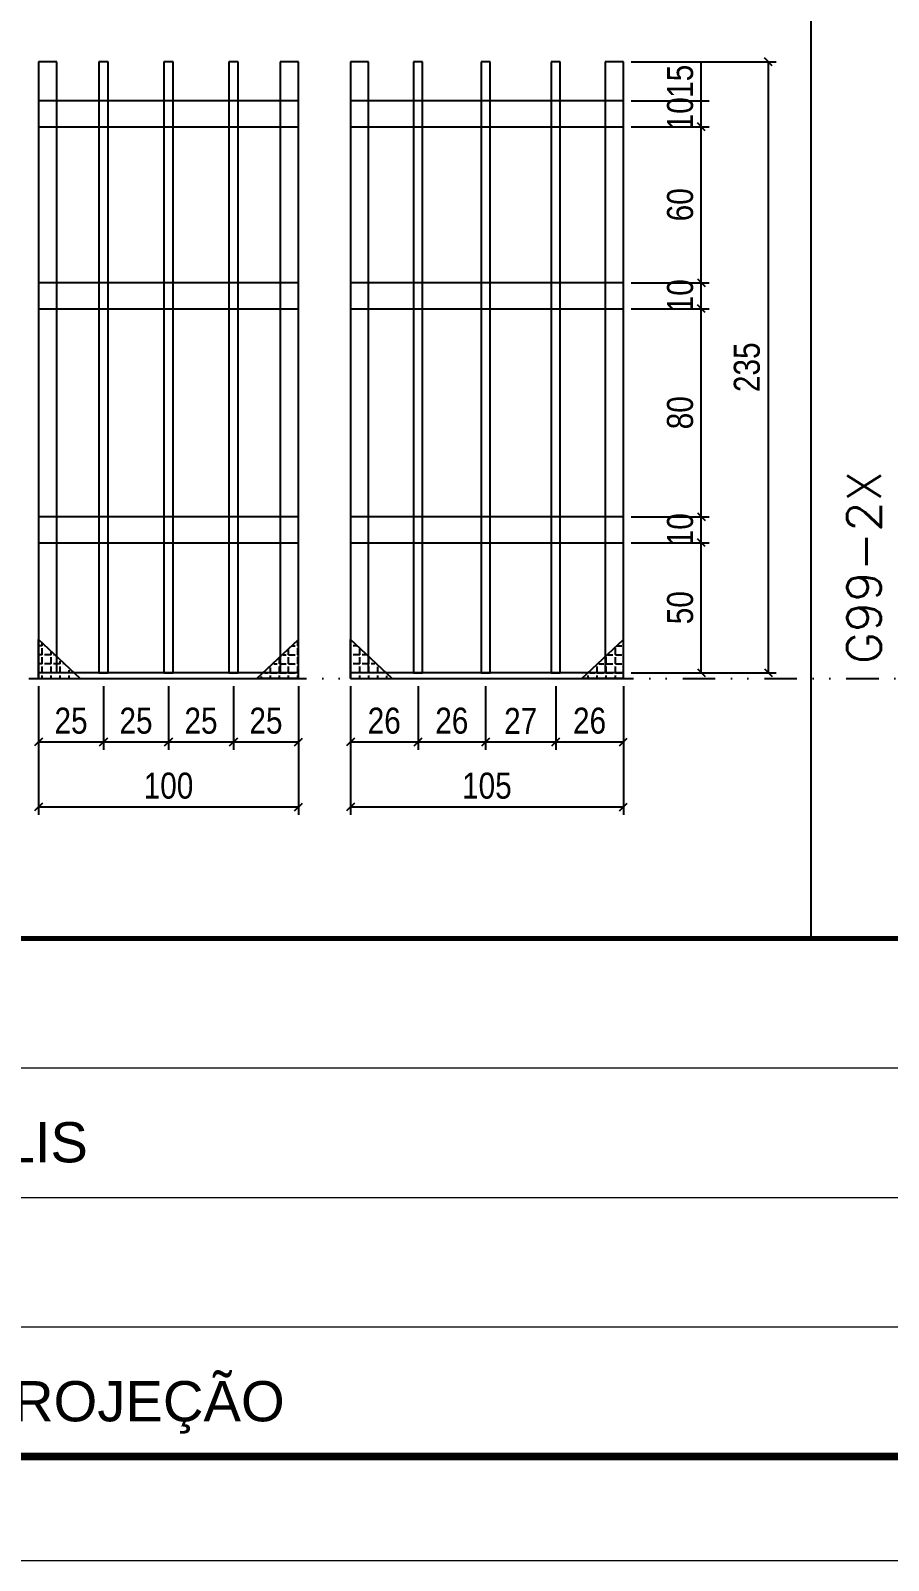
# Model space of a CAD drawing. Header units: millimetres. Extents: x 1945 to 8225, y 304 to 15137.
# Drawn here: x 2775 to 3105, y 304 to 893 of the extents above; entities that cross this region are included whole.
import ezdxf

# ---------------------------------------------------------------- set-up
doc = ezdxf.new("R2010")
doc.units = ezdxf.units.MM
for name, pattern in [('CONTINUO', [0]), ('DASHED', [0.75, 0.5, -0.25]), ('DIVIDE2', [0.625, 0.25, -0.125, 0, -0.125, 0, -0.125])]:
    doc.linetypes.add(name, pattern=pattern)
for name, color, linetype in [('00 - FELIPE', 2, 'Continuous'), ('COTA', 241, 'Continuous'), ('Nível', 160, 'Continuous'), ('SARR_2.2x10', 60, 'Continuous'), ('SARR_2.2x7', 40, 'Continuous'), ('SARR_3.5x7', 81, 'Continuous'), ('Texto Nível', 251, 'Continuous')]:
    doc.layers.add(name, color=color, linetype=linetype)
for name, color, linetype, lineweight in [('Folhas', 255, 'Continuous', 9), ('SARRAFO DE PRESSAO', 251, 'DASHED', 9), ('Texto Seção', 7, 'Continuous', 15)]:
    doc.layers.add(name, color=color, linetype=linetype, lineweight=lineweight)
doc.styles.add('ARIAL', font='arial.ttf')
doc.styles.add('COTA TECNICA', font='techl___.ttf', dxfattribs={"height": 10})
doc.styles.add('REGUA-120', font='ROMANS.shx', dxfattribs={"height": 15})
doc.dimstyles.new('PAINEL', dxfattribs={"dimtxt": 10, "dimasz": 3, "dimexe": 3, "dimexo": 3, "dimgap": 3, "dimtad": 1, "dimdec": 1, "dimzin": 12, "dimdsep": 46, "dimtxsty": 'COTA TECNICA', "dimblk1": 'OBLIQUE', "dimblk2": 'OBLIQUE', "dimsah": 1, "dimcen": 0.9, "dimclrd": 4, "dimclre": 4, "dimclrt": 240, "dimadec": 1, "dimazin": 3, "dimtfac": 1, "dimtdec": 1, "dimtmove": 0, "dimatfit": 3, "dimfxl": 1, "dimtolj": 1, "dimtzin": 12, "dimarcsym": 0})
doc.dimstyles.new('PAINEL-NOVA', dxfattribs={"dimtxt": 10, "dimasz": 3, "dimexe": 3, "dimexo": 3, "dimgap": 3, "dimtad": 1, "dimdec": 1, "dimzin": 12, "dimdsep": 46, "dimtxsty": 'COTA TECNICA', "dimblk1": 'OBLIQUE', "dimblk2": 'OBLIQUE', "dimsah": 1, "dimcen": 0.9, "dimclrd": 4, "dimclre": 4, "dimclrt": 240, "dimadec": 1, "dimazin": 3, "dimtfac": 1, "dimtdec": 1, "dimtix": 1, "dimtmove": 0, "dimatfit": 3, "dimfxl": 1, "dimtolj": 1, "dimtzin": 12, "dimarcsym": 0})
pattern_1 = [(0, (33507.324, 9366.3574), (0, 3.4925), [2.54, -0.9525]), (90, (33507.324, 9366.3574), (-3.4925, 2e-16), [2.54, -0.9525])]

# ---------------------------------------------------------------- blocks, each defined once
blk = doc.blocks.new('9999999999')
at = {"color": 30, "linetype": 'CONTINUO'}
for p, q in [((98564.56, 34379.64), (99583.98, 34379.64)), ((98564.56, 34329.83), (99487.98, 34329.83)), ((98564.56, 34280.02), (99487.98, 34280.02))]:
    blk.add_line(p, q, dxfattribs=at)
at = {"color": 30, "linetype": 'CONTINUO', "const_width": 2}
blk.add_lwpolyline([(99583.98, 34230.21), (99583.98, 34414.45, 0.414214), (99568.98, 34429.45), (98228.98, 34429.45, 0.414214), (98213.98, 34414.45), (98213.98, 34245.21, 0.414214), (98228.98, 34230.21), (99583.98, 34230.21)], format="xyb", dxfattribs=at)
at = {"layer": 'Folhas'}
blk.add_lwpolyline([(98138.98, 34190.21), (99623.98, 34190.21), (99623.98, 35240.21), (98138.98, 35240.21)], close=True, dxfattribs=at)
at = {"layer": 'Folhas', "color": 30, "const_width": 3}
blk.add_lwpolyline([(98213.98, 34230.21), (99583.98, 34230.21), (99583.98, 35200.21), (98213.98, 35200.21)], close=True, dxfattribs=at)
at = {"color": 7, "linetype": 'Continuous', "ltscale": 5, "style": 'ARIAL'}
for s, p in [('INDIANOPOLIS', (98837.68, 34343.32)), ('PILARES - PROJEÇÃO', (98837.68, 34243.7))]:
    blk.add_text(s, height=15.4829, dxfattribs=at).set_placement(p)
blk = doc.blocks.new('_Oblique')
at = {"color": 0, "linetype": 'ByBlock', "lineweight": -2}
blk.add_line((-0.5, -0.5), (0.5, 0.5), dxfattribs=at)
blk = doc.blocks.new('*D1790')
at = {"layer": 'COTA', "color": 4, "linetype": 'Continuous', "lineweight": -2, "ltscale": 30, "transparency": 16777216}
for p, q in [((2778.4, 640.49), (2778.4, 591.06)), ((2878.4, 640.49), (2878.4, 591.06)), ((2778.4, 594.06), (2878.4, 594.06))]:
    blk.add_line(p, q, dxfattribs=at)
at = {"layer": 'Defpoints', "color": 0, "linetype": 'Continuous', "ltscale": 30, "transparency": 16777216}
for p in [(2778.4, 643.49), (2878.4, 643.49), (2878.4, 594.06)]:
    blk.add_point(p, dxfattribs=at)
at = {"layer": 'COTA', "color": 4, "linetype": 'Continuous', "lineweight": -2, "ltscale": 30, "transparency": 16777216, "xscale": 3, "yscale": 3, "zscale": 3, "rotation": 180}
blk.add_blockref('_Oblique', (2778.4, 594.06), dxfattribs=at)
at = {"layer": 'COTA', "color": 4, "linetype": 'Continuous', "lineweight": -2, "ltscale": 30, "transparency": 16777216, "xscale": 3, "yscale": 3, "zscale": 3}
blk.add_blockref('_Oblique', (2878.4, 594.06), dxfattribs=at)
at = {"layer": 'COTA', "color": 240, "linetype": 'Continuous', "ltscale": 30, "transparency": 16777216, "insert": (2828.4, 602.17), "char_height": 10, "attachment_point": 5, "style": 'COTA TECNICA'}
blk.add_mtext('\\A1;100', dxfattribs=at)
blk = doc.blocks.new('*D1791')
at = {"layer": 'COTA', "color": 4, "linetype": 'Continuous', "lineweight": -2, "ltscale": 30, "transparency": 16777216}
for p, q in [((2778.4, 640.49), (2778.4, 616.06)), ((2803.4, 640.49), (2803.4, 616.06)), ((2778.4, 619.06), (2803.4, 619.06))]:
    blk.add_line(p, q, dxfattribs=at)
at = {"layer": 'Defpoints', "color": 0, "linetype": 'Continuous', "ltscale": 30, "transparency": 16777216}
for p in [(2778.4, 643.49), (2803.4, 643.49), (2803.4, 619.06)]:
    blk.add_point(p, dxfattribs=at)
at = {"layer": 'COTA', "color": 4, "linetype": 'Continuous', "lineweight": -2, "ltscale": 30, "transparency": 16777216, "xscale": 3, "yscale": 3, "zscale": 3, "rotation": 180}
blk.add_blockref('_Oblique', (2778.4, 619.06), dxfattribs=at)
at = {"layer": 'COTA', "color": 4, "linetype": 'Continuous', "lineweight": -2, "ltscale": 30, "transparency": 16777216, "xscale": 3, "yscale": 3, "zscale": 3}
blk.add_blockref('_Oblique', (2803.4, 619.06), dxfattribs=at)
at = {"layer": 'COTA', "color": 240, "linetype": 'Continuous', "ltscale": 30, "transparency": 16777216, "insert": (2790.9, 627.17), "char_height": 10, "attachment_point": 5, "style": 'COTA TECNICA'}
blk.add_mtext('\\A1;25', dxfattribs=at)
blk = doc.blocks.new('*D1792')
at = {"layer": 'COTA', "color": 4, "linetype": 'Continuous', "lineweight": -2, "ltscale": 30, "transparency": 16777216}
for p, q in [((2803.4, 640.49), (2803.4, 616.06)), ((2828.4, 640.49), (2828.4, 616.06)), ((2803.4, 619.06), (2828.4, 619.06))]:
    blk.add_line(p, q, dxfattribs=at)
at = {"layer": 'Defpoints', "color": 0, "linetype": 'Continuous', "ltscale": 30, "transparency": 16777216}
for p in [(2803.4, 643.49), (2828.4, 643.49), (2828.4, 619.06)]:
    blk.add_point(p, dxfattribs=at)
at = {"layer": 'COTA', "color": 4, "linetype": 'Continuous', "lineweight": -2, "ltscale": 30, "transparency": 16777216, "xscale": 3, "yscale": 3, "zscale": 3, "rotation": 180}
blk.add_blockref('_Oblique', (2803.4, 619.06), dxfattribs=at)
at = {"layer": 'COTA', "color": 4, "linetype": 'Continuous', "lineweight": -2, "ltscale": 30, "transparency": 16777216, "xscale": 3, "yscale": 3, "zscale": 3}
blk.add_blockref('_Oblique', (2828.4, 619.06), dxfattribs=at)
at = {"layer": 'COTA', "color": 240, "linetype": 'Continuous', "ltscale": 30, "transparency": 16777216, "insert": (2815.9, 627.17), "char_height": 10, "attachment_point": 5, "style": 'COTA TECNICA'}
blk.add_mtext('\\A1;25', dxfattribs=at)
blk = doc.blocks.new('*D1793')
at = {"layer": 'COTA', "color": 4, "linetype": 'Continuous', "lineweight": -2, "ltscale": 30, "transparency": 16777216}
for p, q in [((2828.4, 640.49), (2828.4, 616.06)), ((2853.4, 640.49), (2853.4, 616.06)), ((2828.4, 619.06), (2853.4, 619.06))]:
    blk.add_line(p, q, dxfattribs=at)
at = {"layer": 'Defpoints', "color": 0, "linetype": 'Continuous', "ltscale": 30, "transparency": 16777216}
for p in [(2828.4, 643.49), (2853.4, 643.49), (2853.4, 619.06)]:
    blk.add_point(p, dxfattribs=at)
at = {"layer": 'COTA', "color": 4, "linetype": 'Continuous', "lineweight": -2, "ltscale": 30, "transparency": 16777216, "xscale": 3, "yscale": 3, "zscale": 3, "rotation": 180}
blk.add_blockref('_Oblique', (2828.4, 619.06), dxfattribs=at)
at = {"layer": 'COTA', "color": 4, "linetype": 'Continuous', "lineweight": -2, "ltscale": 30, "transparency": 16777216, "xscale": 3, "yscale": 3, "zscale": 3}
blk.add_blockref('_Oblique', (2853.4, 619.06), dxfattribs=at)
at = {"layer": 'COTA', "color": 240, "linetype": 'Continuous', "ltscale": 30, "transparency": 16777216, "insert": (2840.9, 627.17), "char_height": 10, "attachment_point": 5, "style": 'COTA TECNICA'}
blk.add_mtext('\\A1;25', dxfattribs=at)
blk = doc.blocks.new('*D1794')
at = {"layer": 'COTA', "color": 4, "linetype": 'Continuous', "lineweight": -2, "ltscale": 30, "transparency": 16777216}
for p, q in [((2853.4, 640.49), (2853.4, 616.06)), ((2878.4, 640.49), (2878.4, 616.06)), ((2853.4, 619.06), (2878.4, 619.06))]:
    blk.add_line(p, q, dxfattribs=at)
at = {"layer": 'Defpoints', "color": 0, "linetype": 'Continuous', "ltscale": 30, "transparency": 16777216}
for p in [(2853.4, 643.49), (2878.4, 643.49), (2878.4, 619.06)]:
    blk.add_point(p, dxfattribs=at)
at = {"layer": 'COTA', "color": 4, "linetype": 'Continuous', "lineweight": -2, "ltscale": 30, "transparency": 16777216, "xscale": 3, "yscale": 3, "zscale": 3, "rotation": 180}
blk.add_blockref('_Oblique', (2853.4, 619.06), dxfattribs=at)
at = {"layer": 'COTA', "color": 4, "linetype": 'Continuous', "lineweight": -2, "ltscale": 30, "transparency": 16777216, "xscale": 3, "yscale": 3, "zscale": 3}
blk.add_blockref('_Oblique', (2878.4, 619.06), dxfattribs=at)
at = {"layer": 'COTA', "color": 240, "linetype": 'Continuous', "ltscale": 30, "transparency": 16777216, "insert": (2865.9, 627.17), "char_height": 10, "attachment_point": 5, "style": 'COTA TECNICA'}
blk.add_mtext('\\A1;25', dxfattribs=at)
blk = doc.blocks.new('*D1795')
at = {"layer": 'COTA', "color": 4, "linetype": 'Continuous', "lineweight": -2, "ltscale": 30, "transparency": 16777216}
for p, q in [((3006.4, 695.69), (3036.4, 695.69)), ((3033.4, 645.69), (3033.4, 695.69)), ((3006.4, 645.69), (3036.4, 645.69))]:
    blk.add_line(p, q, dxfattribs=at)
at = {"layer": 'Defpoints', "color": 0, "linetype": 'Continuous', "ltscale": 30, "transparency": 16777216}
for p in [(3003.4, 695.69), (3033.4, 695.69), (3003.4, 645.69)]:
    blk.add_point(p, dxfattribs=at)
at = {"layer": 'COTA', "color": 4, "linetype": 'Continuous', "lineweight": -2, "ltscale": 30, "transparency": 16777216, "xscale": 3, "yscale": 3, "zscale": 3}
for p, rotation in [((3033.4, 695.69), 90), ((3033.4, 645.69), 270)]:
    blk.add_blockref('_Oblique', p, dxfattribs=dict(at, rotation=rotation))
at = {"layer": 'COTA', "color": 240, "linetype": 'Continuous', "ltscale": 30, "transparency": 16777216, "insert": (3025.29, 670.69), "char_height": 10, "attachment_point": 5, "rotation": 90, "style": 'COTA TECNICA'}
blk.add_mtext('\\A1;50', dxfattribs=at)
blk = doc.blocks.new('*D1796')
at = {"layer": 'COTA', "color": 4, "linetype": 'Continuous', "lineweight": -2, "ltscale": 30, "transparency": 16777216}
for p, q in [((3006.4, 705.69), (3036.4, 705.69)), ((3033.4, 695.69), (3033.4, 705.69)), ((3006.4, 695.69), (3036.4, 695.69))]:
    blk.add_line(p, q, dxfattribs=at)
at = {"layer": 'Defpoints', "color": 0, "linetype": 'Continuous', "ltscale": 30, "transparency": 16777216}
for p in [(3003.4, 705.69), (3033.4, 705.69), (3003.4, 695.69)]:
    blk.add_point(p, dxfattribs=at)
at = {"layer": 'COTA', "color": 240, "linetype": 'Continuous', "ltscale": 30, "transparency": 16777216, "insert": (3025.29, 700.69), "char_height": 10, "attachment_point": 5, "rotation": 90, "style": 'COTA TECNICA'}
blk.add_mtext('\\A1;10', dxfattribs=at)
blk = doc.blocks.new('*D1797')
at = {"layer": 'COTA', "color": 4, "linetype": 'Continuous', "lineweight": -2, "ltscale": 30, "transparency": 16777216}
for p, q in [((3006.4, 785.69), (3036.4, 785.69)), ((3033.4, 705.69), (3033.4, 785.69)), ((3006.4, 705.69), (3036.4, 705.69))]:
    blk.add_line(p, q, dxfattribs=at)
at = {"layer": 'Defpoints', "color": 0, "linetype": 'Continuous', "ltscale": 30, "transparency": 16777216}
for p in [(3003.4, 785.69), (3033.4, 785.69), (3003.4, 705.69)]:
    blk.add_point(p, dxfattribs=at)
at = {"layer": 'COTA', "color": 4, "linetype": 'Continuous', "lineweight": -2, "ltscale": 30, "transparency": 16777216, "xscale": 3, "yscale": 3, "zscale": 3}
for p, rotation in [((3033.4, 785.69), 90), ((3033.4, 705.69), 270)]:
    blk.add_blockref('_Oblique', p, dxfattribs=dict(at, rotation=rotation))
at = {"layer": 'COTA', "color": 240, "linetype": 'Continuous', "ltscale": 30, "transparency": 16777216, "insert": (3025.27, 745.69), "char_height": 10, "attachment_point": 5, "rotation": 90, "style": 'COTA TECNICA'}
blk.add_mtext('\\A1;80', dxfattribs=at)
blk = doc.blocks.new('*D1798')
at = {"layer": 'COTA', "color": 4, "linetype": 'Continuous', "lineweight": -2, "ltscale": 30, "transparency": 16777216}
for p, q in [((3006.4, 795.69), (3036.4, 795.69)), ((3033.4, 785.69), (3033.4, 795.69)), ((3006.4, 785.69), (3036.4, 785.69))]:
    blk.add_line(p, q, dxfattribs=at)
at = {"layer": 'Defpoints', "color": 0, "linetype": 'Continuous', "ltscale": 30, "transparency": 16777216}
for p in [(3003.4, 795.69), (3033.4, 795.69), (3003.4, 785.69)]:
    blk.add_point(p, dxfattribs=at)
at = {"layer": 'COTA', "color": 240, "linetype": 'Continuous', "ltscale": 30, "transparency": 16777216, "insert": (3025.29, 790.69), "char_height": 10, "attachment_point": 5, "rotation": 90, "style": 'COTA TECNICA'}
blk.add_mtext('\\A1;10', dxfattribs=at)
blk = doc.blocks.new('*D1799')
at = {"layer": 'COTA', "color": 4, "linetype": 'Continuous', "lineweight": -2, "ltscale": 30, "transparency": 16777216}
for p, q in [((3006.4, 855.69), (3036.4, 855.69)), ((3033.4, 795.69), (3033.4, 855.69)), ((3006.4, 795.69), (3036.4, 795.69))]:
    blk.add_line(p, q, dxfattribs=at)
at = {"layer": 'Defpoints', "color": 0, "linetype": 'Continuous', "ltscale": 30, "transparency": 16777216}
for p in [(3003.4, 855.69), (3033.4, 855.69), (3003.4, 795.69)]:
    blk.add_point(p, dxfattribs=at)
at = {"layer": 'COTA', "color": 4, "linetype": 'Continuous', "lineweight": -2, "ltscale": 30, "transparency": 16777216, "xscale": 3, "yscale": 3, "zscale": 3}
for p, rotation in [((3033.4, 855.69), 90), ((3033.4, 795.69), 270)]:
    blk.add_blockref('_Oblique', p, dxfattribs=dict(at, rotation=rotation))
at = {"layer": 'COTA', "color": 240, "linetype": 'Continuous', "ltscale": 30, "transparency": 16777216, "insert": (3025.29, 825.69), "char_height": 10, "attachment_point": 5, "rotation": 90, "style": 'COTA TECNICA'}
blk.add_mtext('\\A1;60', dxfattribs=at)
blk = doc.blocks.new('*D1800')
at = {"layer": 'COTA', "color": 4, "linetype": 'Continuous', "lineweight": -2, "ltscale": 30, "transparency": 16777216}
for p, q in [((3006.4, 865.69), (3036.4, 865.69)), ((3033.4, 855.69), (3033.4, 865.69)), ((3006.4, 855.69), (3036.4, 855.69))]:
    blk.add_line(p, q, dxfattribs=at)
at = {"layer": 'Defpoints', "color": 0, "linetype": 'Continuous', "ltscale": 30, "transparency": 16777216}
for p in [(3003.4, 865.69), (3033.4, 865.69), (3003.4, 855.69)]:
    blk.add_point(p, dxfattribs=at)
at = {"layer": 'COTA', "color": 240, "linetype": 'Continuous', "ltscale": 30, "transparency": 16777216, "insert": (3025.29, 860.69), "char_height": 10, "attachment_point": 5, "rotation": 90, "style": 'COTA TECNICA'}
blk.add_mtext('\\A1;10', dxfattribs=at)
blk = doc.blocks.new('*D1801')
at = {"layer": 'COTA', "color": 4, "linetype": 'Continuous', "lineweight": -2, "ltscale": 30, "transparency": 16777216}
for p, q in [((3006.4, 880.69), (3036.4, 880.69)), ((3033.4, 865.69), (3033.4, 880.69)), ((3006.4, 865.69), (3036.4, 865.69))]:
    blk.add_line(p, q, dxfattribs=at)
at = {"layer": 'Defpoints', "color": 0, "linetype": 'Continuous', "ltscale": 30, "transparency": 16777216}
for p in [(3003.4, 880.69), (3033.4, 880.69), (3003.4, 865.69)]:
    blk.add_point(p, dxfattribs=at)
at = {"layer": 'COTA', "color": 240, "linetype": 'Continuous', "ltscale": 30, "transparency": 16777216, "insert": (3025.29, 873.19), "char_height": 10, "attachment_point": 5, "rotation": 90, "style": 'COTA TECNICA'}
blk.add_mtext('\\A1;15', dxfattribs=at)
blk = doc.blocks.new('*D1802')
at = {"layer": 'COTA', "color": 4, "linetype": 'Continuous', "lineweight": -2, "ltscale": 30, "transparency": 16777216}
for p, q in [((2898.4, 640.49), (2898.4, 591.06)), ((3003.4, 640.49), (3003.4, 591.06)), ((2898.4, 594.06), (3003.4, 594.06))]:
    blk.add_line(p, q, dxfattribs=at)
at = {"layer": 'Defpoints', "color": 0, "linetype": 'Continuous', "ltscale": 30, "transparency": 16777216}
for p in [(2898.4, 643.49), (3003.4, 643.49), (3003.4, 594.06)]:
    blk.add_point(p, dxfattribs=at)
at = {"layer": 'COTA', "color": 4, "linetype": 'Continuous', "lineweight": -2, "ltscale": 30, "transparency": 16777216, "xscale": 3, "yscale": 3, "zscale": 3, "rotation": 180}
blk.add_blockref('_Oblique', (2898.4, 594.06), dxfattribs=at)
at = {"layer": 'COTA', "color": 4, "linetype": 'Continuous', "lineweight": -2, "ltscale": 30, "transparency": 16777216, "xscale": 3, "yscale": 3, "zscale": 3}
blk.add_blockref('_Oblique', (3003.4, 594.06), dxfattribs=at)
at = {"layer": 'COTA', "color": 240, "linetype": 'Continuous', "ltscale": 30, "transparency": 16777216, "insert": (2950.9, 602.17), "char_height": 10, "attachment_point": 5, "style": 'COTA TECNICA'}
blk.add_mtext('\\A1;105', dxfattribs=at)
blk = doc.blocks.new('*D1803')
at = {"layer": 'COTA', "color": 4, "linetype": 'Continuous', "lineweight": -2, "ltscale": 30, "transparency": 16777216}
for p, q in [((2898.4, 640.49), (2898.4, 616.06)), ((2924.4, 640.49), (2924.4, 616.06)), ((2898.4, 619.06), (2924.4, 619.06))]:
    blk.add_line(p, q, dxfattribs=at)
at = {"layer": 'Defpoints', "color": 0, "linetype": 'Continuous', "ltscale": 30, "transparency": 16777216}
for p in [(2898.4, 643.49), (2924.4, 643.49), (2924.4, 619.06)]:
    blk.add_point(p, dxfattribs=at)
at = {"layer": 'COTA', "color": 4, "linetype": 'Continuous', "lineweight": -2, "ltscale": 30, "transparency": 16777216, "xscale": 3, "yscale": 3, "zscale": 3, "rotation": 180}
blk.add_blockref('_Oblique', (2898.4, 619.06), dxfattribs=at)
at = {"layer": 'COTA', "color": 4, "linetype": 'Continuous', "lineweight": -2, "ltscale": 30, "transparency": 16777216, "xscale": 3, "yscale": 3, "zscale": 3}
blk.add_blockref('_Oblique', (2924.4, 619.06), dxfattribs=at)
at = {"layer": 'COTA', "color": 240, "linetype": 'Continuous', "ltscale": 30, "transparency": 16777216, "insert": (2911.4, 627.17), "char_height": 10, "attachment_point": 5, "style": 'COTA TECNICA'}
blk.add_mtext('\\A1;26', dxfattribs=at)
blk = doc.blocks.new('*D1804')
at = {"layer": 'COTA', "color": 4, "linetype": 'Continuous', "lineweight": -2, "ltscale": 30, "transparency": 16777216}
for p, q in [((2924.4, 640.49), (2924.4, 616.06)), ((2950.4, 640.49), (2950.4, 616.06)), ((2924.4, 619.06), (2950.4, 619.06))]:
    blk.add_line(p, q, dxfattribs=at)
at = {"layer": 'Defpoints', "color": 0, "linetype": 'Continuous', "ltscale": 30, "transparency": 16777216}
for p in [(2924.4, 643.49), (2950.4, 643.49), (2950.4, 619.06)]:
    blk.add_point(p, dxfattribs=at)
at = {"layer": 'COTA', "color": 4, "linetype": 'Continuous', "lineweight": -2, "ltscale": 30, "transparency": 16777216, "xscale": 3, "yscale": 3, "zscale": 3, "rotation": 180}
blk.add_blockref('_Oblique', (2924.4, 619.06), dxfattribs=at)
at = {"layer": 'COTA', "color": 4, "linetype": 'Continuous', "lineweight": -2, "ltscale": 30, "transparency": 16777216, "xscale": 3, "yscale": 3, "zscale": 3}
blk.add_blockref('_Oblique', (2950.4, 619.06), dxfattribs=at)
at = {"layer": 'COTA', "color": 240, "linetype": 'Continuous', "ltscale": 30, "transparency": 16777216, "insert": (2937.4, 627.17), "char_height": 10, "attachment_point": 5, "style": 'COTA TECNICA'}
blk.add_mtext('\\A1;26', dxfattribs=at)
blk = doc.blocks.new('*D1805')
at = {"layer": 'COTA', "color": 4, "linetype": 'Continuous', "lineweight": -2, "ltscale": 30, "transparency": 16777216}
for p, q in [((2950.4, 640.49), (2950.4, 616.06)), ((2977.4, 640.49), (2977.4, 616.06)), ((2950.4, 619.06), (2977.4, 619.06))]:
    blk.add_line(p, q, dxfattribs=at)
at = {"layer": 'Defpoints', "color": 0, "linetype": 'Continuous', "ltscale": 30, "transparency": 16777216}
for p in [(2950.4, 643.49), (2977.4, 643.49), (2977.4, 619.06)]:
    blk.add_point(p, dxfattribs=at)
at = {"layer": 'COTA', "color": 4, "linetype": 'Continuous', "lineweight": -2, "ltscale": 30, "transparency": 16777216, "xscale": 3, "yscale": 3, "zscale": 3, "rotation": 180}
blk.add_blockref('_Oblique', (2950.4, 619.06), dxfattribs=at)
at = {"layer": 'COTA', "color": 4, "linetype": 'Continuous', "lineweight": -2, "ltscale": 30, "transparency": 16777216, "xscale": 3, "yscale": 3, "zscale": 3}
blk.add_blockref('_Oblique', (2977.4, 619.06), dxfattribs=at)
at = {"layer": 'COTA', "color": 240, "linetype": 'Continuous', "ltscale": 30, "transparency": 16777216, "insert": (2963.9, 627.14), "char_height": 10, "attachment_point": 5, "style": 'COTA TECNICA'}
blk.add_mtext('\\A1;27', dxfattribs=at)
blk = doc.blocks.new('*D1806')
at = {"layer": 'COTA', "color": 4, "linetype": 'Continuous', "lineweight": -2, "ltscale": 30, "transparency": 16777216}
for p, q in [((2977.4, 640.49), (2977.4, 616.06)), ((3003.4, 640.49), (3003.4, 616.06)), ((2977.4, 619.06), (3003.4, 619.06))]:
    blk.add_line(p, q, dxfattribs=at)
at = {"layer": 'Defpoints', "color": 0, "linetype": 'Continuous', "ltscale": 30, "transparency": 16777216}
for p in [(2977.4, 643.49), (3003.4, 643.49), (3003.4, 619.06)]:
    blk.add_point(p, dxfattribs=at)
at = {"layer": 'COTA', "color": 4, "linetype": 'Continuous', "lineweight": -2, "ltscale": 30, "transparency": 16777216, "xscale": 3, "yscale": 3, "zscale": 3, "rotation": 180}
blk.add_blockref('_Oblique', (2977.4, 619.06), dxfattribs=at)
at = {"layer": 'COTA', "color": 4, "linetype": 'Continuous', "lineweight": -2, "ltscale": 30, "transparency": 16777216, "xscale": 3, "yscale": 3, "zscale": 3}
blk.add_blockref('_Oblique', (3003.4, 619.06), dxfattribs=at)
at = {"layer": 'COTA', "color": 240, "linetype": 'Continuous', "ltscale": 30, "transparency": 16777216, "insert": (2990.4, 627.17), "char_height": 10, "attachment_point": 5, "style": 'COTA TECNICA'}
blk.add_mtext('\\A1;26', dxfattribs=at)
blk = doc.blocks.new('GRA-D2')
at = {"layer": 'SARR_2.2x10'}
h = blk.add_hatch(dxfattribs=at)
h.set_pattern_fill('ANGLE', color=256, scale=0.5)
h.set_pattern_definition(pattern_1)
h.paths.add_polyline_path([(-7, 8), (0, 15), (0, 2.2), (-7, 2.2)])
h = blk.add_hatch(dxfattribs=at)
h.set_pattern_fill('ANGLE', color=256, scale=0.5)
h.set_pattern_definition(pattern_1)
h.paths.add_polyline_path([(-7, 8), (-7, 2.2), (-12.8, 2.2)])
h = blk.add_hatch(dxfattribs=at)
h.set_pattern_fill('ANGLE', color=256, scale=0.5)
h.set_pattern_definition(pattern_1)
h.paths.add_polyline_path([(-12.8, 2.2), (0, 2.2), (0, 0), (-15, 0)])
for p, q in [((-16, 0), (0, 15)), ((0, 0), (0, 15)), ((0, 0), (-16, 0))]:
    blk.add_line(p, q, dxfattribs=at)
at = {"layer": 'SARR_2.2x7'}
blk.add_line((0, 0), (0, 2.2), dxfattribs=at)
blk = doc.blocks.new('GRA-E2')
at = {"layer": 'SARR_2.2x7', "linetype": 'Continuous', "ltscale": 30, "xscale": -1}
blk.add_blockref('GRA-D2', (0, 0), dxfattribs=at)
blk = doc.blocks.new('*D1885')
at = {"layer": '00 - FELIPE', "color": 4, "lineweight": -2, "transparency": 16777216}
for p, q in [((3006.4, 880.69), (3062.19, 880.69)), ((3059.19, 645.69), (3059.19, 880.69)), ((3006.4, 645.69), (3062.19, 645.69))]:
    blk.add_line(p, q, dxfattribs=at)
at = {"layer": 'Defpoints', "color": 0, "transparency": 16777216}
for p in [(3003.4, 880.69), (3059.19, 880.69), (3003.4, 645.69)]:
    blk.add_point(p, dxfattribs=at)
at = {"layer": '00 - FELIPE', "color": 4, "lineweight": -2, "transparency": 16777216, "xscale": 3, "yscale": 3, "zscale": 3}
for p, rotation in [((3059.19, 880.69), 90), ((3059.19, 645.69), 270)]:
    blk.add_blockref('_Oblique', p, dxfattribs=dict(at, rotation=rotation))
at = {"layer": '00 - FELIPE', "color": 240, "transparency": 16777216, "insert": (3050.97, 763.19), "char_height": 10, "attachment_point": 5, "rotation": 90, "style": 'COTA TECNICA'}
blk.add_mtext('\\A1;235', dxfattribs=at)

msp = doc.modelspace()

# ---------------------------------------------------------------- linework, layer by layer
at = {"layer": 'Nível', "color": 4, "linetype": 'DIVIDE2', "ltscale": 50}
msp.add_line((2019.86, 643.49), (3389.86, 643.49), dxfattribs=at)
msp.add_line((2019.86, 643.49), (3389.86, 643.49), dxfattribs=at)
at = {"layer": 'SARR_2.2x10', "linetype": 'Continuous', "ltscale": 30}
for p, q in [((2878.4, 865.69), (2778.4, 865.69)), ((2778.4, 865.69), (2778.4, 855.69)), ((2878.4, 855.69), (2878.4, 865.69)), ((3003.4, 865.69), (2898.4, 865.69)), ((2898.4, 865.69), (2898.4, 855.69)), ((3003.4, 855.69), (3003.4, 865.69)), ((2778.4, 855.69), (2878.4, 855.69)), ((2898.4, 855.69), (3003.4, 855.69)), ((2878.4, 795.69), (2778.4, 795.69)), ((2778.4, 795.69), (2778.4, 785.69)), ((2878.4, 785.69), (2878.4, 795.69)), ((3003.4, 795.69), (2898.4, 795.69)), ((2898.4, 795.69), (2898.4, 785.69)), ((3003.4, 785.69), (3003.4, 795.69)), ((2778.4, 785.69), (2878.4, 785.69)), ((2898.4, 785.69), (3003.4, 785.69)), ((2878.4, 705.69), (2778.4, 705.69)), ((2778.4, 705.69), (2778.4, 695.69)), ((2878.4, 695.69), (2878.4, 705.69)), ((3003.4, 705.69), (2898.4, 705.69)), ((2898.4, 705.69), (2898.4, 695.69)), ((3003.4, 695.69), (3003.4, 705.69)), ((2778.4, 695.69), (2878.4, 695.69)), ((2898.4, 695.69), (3003.4, 695.69))]:
    msp.add_line(p, q, dxfattribs=at)
at = {"layer": 'SARR_2.2x7', "linetype": 'Continuous', "ltscale": 30}
for p, q in [((2778.4, 880.69), (2778.4, 643.49)), ((2785.4, 880.69), (2778.4, 880.69)), ((2785.4, 645.69), (2785.4, 880.69)), ((2878.4, 880.69), (2871.4, 880.69)), ((2871.4, 880.69), (2871.4, 645.69)), ((2878.4, 643.49), (2878.4, 880.69)), ((2898.4, 880.69), (2898.4, 643.49)), ((2905.4, 880.69), (2898.4, 880.69)), ((2905.4, 645.69), (2905.4, 880.69)), ((3003.4, 880.69), (2996.4, 880.69)), ((2996.4, 880.69), (2996.4, 645.69)), ((3003.4, 645.69), (3003.4, 880.69)), ((2878.4, 645.69), (2778.4, 645.69)), ((2778.4, 643.49), (2878.4, 643.49)), ((3003.4, 645.69), (2898.4, 645.69)), ((2898.4, 643.49), (3003.4, 643.49))]:
    msp.add_line(p, q, dxfattribs=at)
at = {"layer": 'SARR_3.5x7', "linetype": 'Continuous', "ltscale": 30}
for p, q in [((2805.15, 880.69), (2801.65, 880.69)), ((2801.65, 880.69), (2801.65, 645.69)), ((2805.15, 645.69), (2805.15, 880.69)), ((2830.15, 880.69), (2826.65, 880.69)), ((2826.65, 880.69), (2826.65, 645.69)), ((2830.15, 645.69), (2830.15, 880.69)), ((2855.15, 880.69), (2851.65, 880.69)), ((2851.65, 880.69), (2851.65, 645.69)), ((2855.15, 645.69), (2855.15, 880.69)), ((2926.15, 880.69), (2922.65, 880.69)), ((2922.65, 880.69), (2922.65, 645.69)), ((2926.15, 645.69), (2926.15, 880.69)), ((2952.15, 880.69), (2948.65, 880.69)), ((2948.65, 880.69), (2948.65, 645.69)), ((2952.15, 645.69), (2952.15, 880.69)), ((2979.15, 880.69), (2975.65, 880.69)), ((2975.65, 880.69), (2975.65, 645.69)), ((2979.15, 645.69), (2979.15, 880.69)), ((2801.65, 645.69), (2805.15, 645.69)), ((2826.65, 645.69), (2830.15, 645.69)), ((2851.65, 645.69), (2855.15, 645.69)), ((2922.65, 645.69), (2926.15, 645.69)), ((2948.65, 645.69), (2952.15, 645.69)), ((2975.65, 645.69), (2979.15, 645.69))]:
    msp.add_line(p, q, dxfattribs=at)
at = {"layer": 'Texto Nível'}
msp.add_line((3075.7, 543.45), (3075.7, 1314.21), dxfattribs=at)

# ---------------------------------------------------------------- block references
at = {"layer": 'SARR_2.2x7', "linetype": 'Continuous', "ltscale": 30}
for name, p in [('GRA-E2', (2778.4, 643.49)), ('GRA-D2', (2878.4, 643.49)), ('GRA-E2', (2898.4, 643.49)), ('GRA-D2', (3003.4, 643.49))]:
    msp.add_blockref(name, p, dxfattribs=at)
at = {"layer": 'SARRAFO DE PRESSAO', "color": 6, "linetype": 'ByBlock'}
msp.add_blockref('9999999999', (-96194.12, -33886), dxfattribs=at)

# ---------------------------------------------------------------- texts
at = {"layer": 'Texto Seção', "style": 'REGUA-120', "width": 1.05}
msp.add_text('G99-2X', height=13, rotation=90, dxfattribs=at).set_placement((3102.49, 648.99))

# ---------------------------------------------------------------- dimensions: what is measured, and where the dimension line sits
at = {"layer": '00 - FELIPE'}
dim = msp.add_linear_dim(base=(3059.19, 880.69), p1=(3003.4, 645.69), p2=(3003.4, 880.69), angle=90, dimstyle='PAINEL', dxfattribs=at)
dim.commit()
dim.dimension.update_dxf_attribs({"geometry": '*D1885', "text_midpoint": (3050.97, 763.19)})
at = {"layer": 'COTA', "linetype": 'Continuous', "ltscale": 30}
for base, p1, p2, picture, middle in [((3033.4, 880.69), (3003.4, 865.69), (3003.4, 880.69), '*D1801', (3025.29, 873.19)), ((3033.4, 865.69), (3003.4, 855.69), (3003.4, 865.69), '*D1800', (3025.29, 860.69)), ((3033.4, 855.69), (3003.4, 795.69), (3003.4, 855.69), '*D1799', (3025.29, 825.69)), ((3033.4, 795.69), (3003.4, 785.69), (3003.4, 795.69), '*D1798', (3025.29, 790.69)), ((3033.4, 785.69), (3003.4, 705.69), (3003.4, 785.69), '*D1797', (3025.27, 745.69)), ((3033.4, 705.69), (3003.4, 695.69), (3003.4, 705.69), '*D1796', (3025.29, 700.69)), ((3033.4, 695.69), (3003.4, 645.69), (3003.4, 695.69), '*D1795', (3025.29, 670.69))]:
    dim = msp.add_linear_dim(base=base, p1=p1, p2=p2, angle=90, dimstyle='PAINEL-NOVA', dxfattribs=at)
    dim.commit()
    dim.dimension.update_dxf_attribs({"geometry": picture, "text_midpoint": middle})
for base, p1, p2, picture, middle in [((2878.4, 594.06), (2778.4, 643.49), (2878.4, 643.49), '*D1790', (2828.4, 602.17)), ((2803.4, 619.06), (2778.4, 643.49), (2803.4, 643.49), '*D1791', (2790.9, 627.17)), ((2828.4, 619.06), (2803.4, 643.49), (2828.4, 643.49), '*D1792', (2815.9, 627.17)), ((2853.4, 619.06), (2828.4, 643.49), (2853.4, 643.49), '*D1793', (2840.9, 627.17)), ((2878.4, 619.06), (2853.4, 643.49), (2878.4, 643.49), '*D1794', (2865.9, 627.17)), ((3003.4, 594.06), (2898.4, 643.49), (3003.4, 643.49), '*D1802', (2950.9, 602.17)), ((2924.4, 619.06), (2898.4, 643.49), (2924.4, 643.49), '*D1803', (2911.4, 627.17)), ((2950.4, 619.06), (2924.4, 643.49), (2950.4, 643.49), '*D1804', (2937.4, 627.17)), ((2977.4, 619.06), (2950.4, 643.49), (2977.4, 643.49), '*D1805', (2963.9, 627.14)), ((3003.4, 619.06), (2977.4, 643.49), (3003.4, 643.49), '*D1806', (2990.4, 627.17))]:
    dim = msp.add_linear_dim(base=base, p1=p1, p2=p2, dimstyle='PAINEL-NOVA', dxfattribs=at)
    dim.commit()
    dim.dimension.update_dxf_attribs({"geometry": picture, "text_midpoint": middle})

doc.saveas('drawing.dxf')
